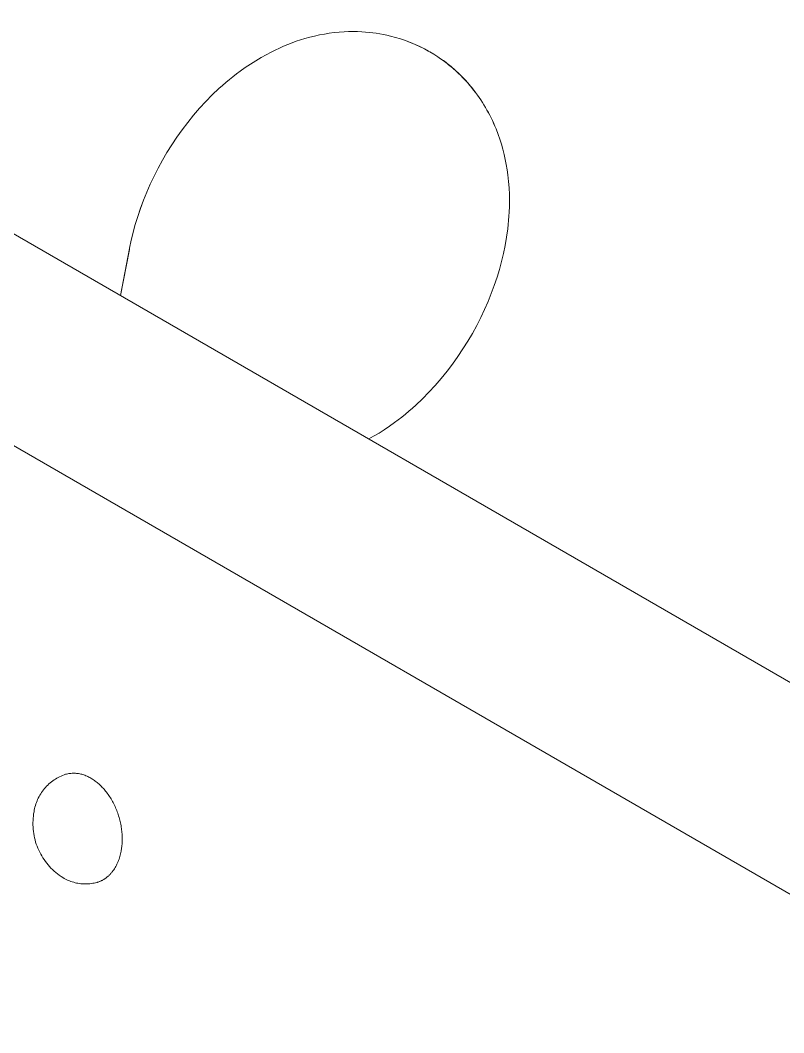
# Model space of a CAD drawing. Header units: inches. Extents: x -7 to 144, y -3 to 95.
# Drawn here: x 127.22 to 131.22, y 84.59 to 89.91 of the extents above; entities that cross this region are included whole.
import ezdxf

# ---------------------------------------------------------------- set-up
doc = ezdxf.new("R2010")
doc.units = ezdxf.units.IN
doc.layers.add('ZANO_R', color=7, linetype='Continuous', lineweight=0)

msp = doc.modelspace()

# ---------------------------------------------------------------- linework, layer by layer
at = {"layer": 'ZANO_R'}
for p, q in [((125.24122, 89.90586), (133.31427, 85.24488)), ((128.76208, 89.82304), (128.7876, 89.8286)), ((128.76208, 89.82304), (128.7876, 89.8286)), ((128.7876, 89.8286), (128.81326, 89.83344)), ((128.7876, 89.8286), (128.81326, 89.83344)), ((128.81326, 89.83344), (128.83906, 89.83754)), ((128.81326, 89.83344), (128.83906, 89.83754)), ((128.83906, 89.83754), (128.86497, 89.84089)), ((128.83906, 89.83754), (128.86497, 89.84089)), ((128.86497, 89.84089), (128.89099, 89.84347)), ((128.86497, 89.84089), (128.89099, 89.84347)), ((128.89099, 89.84347), (128.91711, 89.84528)), ((128.89099, 89.84347), (128.91711, 89.84528)), ((128.91711, 89.84528), (128.94041, 89.84622)), ((128.91711, 89.84528), (128.94041, 89.84622)), ((128.94041, 89.84622), (128.96374, 89.84653)), ((128.94041, 89.84622), (128.96374, 89.84653)), ((128.96374, 89.84653), (128.98707, 89.84619)), ((128.96374, 89.84653), (128.98707, 89.84619)), ((128.98707, 89.84619), (129.01037, 89.84521)), ((128.98707, 89.84619), (129.01037, 89.84521)), ((129.01037, 89.84521), (129.02927, 89.84394)), ((129.01037, 89.84521), (129.02927, 89.84395)), ((129.02927, 89.84395), (129.04815, 89.84225)), ((129.02927, 89.84394), (129.04813, 89.84224)), ((129.04813, 89.84224), (129.06695, 89.8401)), ((129.04815, 89.84225), (129.067, 89.8401)), ((129.06695, 89.8401), (129.08572, 89.83754)), ((129.067, 89.8401), (129.0858, 89.83752)), ((129.08572, 89.83754), (129.10443, 89.83453)), ((129.0858, 89.83752), (129.10453, 89.83451)), ((129.10443, 89.83453), (129.12309, 89.83109)), ((129.10453, 89.83451), (129.12318, 89.83106)), ((129.12309, 89.83109), (129.14168, 89.8272)), ((129.12318, 89.83106), (129.14174, 89.82718)), ((129.14168, 89.8272), (129.16019, 89.82288)), ((128.59901, 89.76944), (128.62115, 89.77859)), ((128.59901, 89.76944), (128.62115, 89.77859)), ((128.62115, 89.77859), (128.64349, 89.78721)), ((128.62115, 89.77859), (128.64349, 89.78721)), ((128.64349, 89.78721), (128.666, 89.79529)), ((128.64349, 89.78721), (128.666, 89.79529)), ((128.666, 89.79529), (128.68868, 89.80282)), ((128.666, 89.79529), (128.68868, 89.80282)), ((128.68868, 89.80282), (128.71152, 89.80978)), ((128.68868, 89.80282), (128.71152, 89.80978)), ((128.71152, 89.80978), (128.73671, 89.81676)), ((128.71152, 89.80978), (128.73671, 89.81676)), ((128.73671, 89.81676), (128.76208, 89.82304)), ((128.73671, 89.81676), (128.76208, 89.82304)), ((129.14174, 89.82718), (129.16019, 89.82288)), ((129.16019, 89.82288), (129.18683, 89.81583)), ((129.16019, 89.82288), (129.18647, 89.81594)), ((129.18647, 89.81594), (129.21255, 89.8081)), ((129.18683, 89.81583), (129.21318, 89.80788)), ((129.21255, 89.8081), (129.23837, 89.79935)), ((129.21318, 89.80788), (129.23923, 89.79903)), ((129.23837, 89.79935), (129.26389, 89.78971)), ((129.23923, 89.79903), (129.26496, 89.78929)), ((129.26389, 89.78971), (129.28907, 89.7792)), ((129.26496, 89.78929), (129.29033, 89.77865)), ((129.28907, 89.7792), (129.31385, 89.76783)), ((129.29033, 89.77865), (129.31533, 89.76713)), ((128.48134, 89.71051), (128.50736, 89.72509)), ((128.48134, 89.71051), (128.50736, 89.72509)), ((128.50736, 89.72509), (128.53376, 89.73897)), ((128.50736, 89.72509), (128.53376, 89.73897)), ((128.53376, 89.73897), (128.5553, 89.74962)), ((128.53376, 89.73897), (128.5553, 89.74962)), ((128.5553, 89.74962), (128.57705, 89.75978)), ((128.5553, 89.74962), (128.57705, 89.75978)), ((128.57705, 89.75978), (128.59901, 89.76944)), ((128.57705, 89.75978), (128.59901, 89.76944)), ((129.31385, 89.76783), (129.3382, 89.75564)), ((129.31533, 89.76713), (129.32768, 89.76104)), ((129.32768, 89.76104), (129.33993, 89.75474)), ((129.3382, 89.75564), (129.36208, 89.74264)), ((129.33993, 89.75474), (129.35208, 89.74821)), ((129.35208, 89.74821), (129.36413, 89.74147)), ((129.36717, 89.73972), (129.38831, 89.72707)), ((129.36717, 89.73972), (129.38831, 89.72707)), ((129.38831, 89.72707), (129.40904, 89.71377)), ((129.38831, 89.72707), (129.40904, 89.71377)), ((128.39808, 89.65769), (128.42535, 89.67606)), ((128.39822, 89.65777), (128.42552, 89.67616)), ((128.42535, 89.67606), (128.45312, 89.69367)), ((128.42552, 89.67616), (128.45323, 89.69375)), ((128.45312, 89.69367), (128.48134, 89.71051)), ((128.45323, 89.69375), (128.48134, 89.71051)), ((129.40904, 89.71377), (129.42345, 89.70397)), ((129.40904, 89.71377), (129.42327, 89.70409)), ((129.42327, 89.70409), (129.43727, 89.69412)), ((129.42345, 89.70397), (129.43764, 89.69385)), ((129.43727, 89.69412), (129.45103, 89.68386)), ((129.43764, 89.69385), (129.45159, 89.68343)), ((129.45103, 89.68386), (129.46455, 89.67331)), ((129.45159, 89.68343), (129.4653, 89.67272)), ((129.46455, 89.67331), (129.47783, 89.66249)), ((129.4653, 89.67272), (129.47877, 89.6617)), ((128.33339, 89.60965), (128.35225, 89.62432)), ((128.33339, 89.60965), (128.35225, 89.62432)), ((128.35225, 89.62432), (128.37134, 89.63859)), ((128.35225, 89.62432), (128.37134, 89.63859)), ((128.37134, 89.63859), (128.39822, 89.65777)), ((128.37134, 89.63859), (128.39808, 89.65769)), ((129.47783, 89.66249), (129.49086, 89.65139)), ((129.47877, 89.6617), (129.49199, 89.6504)), ((129.49086, 89.65139), (129.50364, 89.64001)), ((129.49199, 89.6504), (129.50496, 89.63881)), ((129.50364, 89.64001), (129.51617, 89.62837)), ((129.50496, 89.63881), (129.51768, 89.62693)), ((129.51617, 89.62837), (129.52844, 89.61647)), ((129.51768, 89.62693), (129.52976, 89.61516)), ((129.52844, 89.61647), (129.54046, 89.60431)), ((129.52976, 89.61516), (129.54158, 89.60314)), ((128.26024, 89.54727), (128.27818, 89.56341)), ((128.26024, 89.54727), (128.27818, 89.56341)), ((128.27818, 89.56341), (128.29635, 89.57919)), ((128.27818, 89.56341), (128.29635, 89.57919)), ((128.29635, 89.57919), (128.31476, 89.59461)), ((128.29635, 89.57919), (128.31476, 89.59461)), ((128.31476, 89.59461), (128.33339, 89.60965)), ((128.31476, 89.59461), (128.33339, 89.60965)), ((129.54046, 89.60431), (129.55221, 89.59189)), ((129.54158, 89.60314), (129.55315, 89.59089)), ((129.55221, 89.59189), (129.56371, 89.57923)), ((129.55315, 89.59089), (129.56445, 89.5784)), ((129.56371, 89.57923), (129.57493, 89.56632)), ((129.56445, 89.5784), (129.57549, 89.56568)), ((129.57493, 89.56632), (129.58589, 89.55318)), ((129.57549, 89.56568), (129.58625, 89.55273)), ((128.19137, 89.47972), (128.22509, 89.51394)), ((128.19137, 89.47972), (128.22509, 89.51394)), ((128.22509, 89.51394), (128.26024, 89.54727)), ((128.22509, 89.51394), (128.26024, 89.54727)), ((129.58589, 89.55318), (129.59657, 89.53979)), ((129.58625, 89.55273), (129.59675, 89.53956)), ((129.59657, 89.53979), (129.60698, 89.52618)), ((129.59675, 89.53956), (129.60698, 89.52618)), ((129.60698, 89.52618), (129.61622, 89.51359)), ((129.60698, 89.52618), (129.61625, 89.51354)), ((129.61622, 89.51359), (129.6252, 89.50084)), ((129.61625, 89.51354), (129.62527, 89.50074)), ((128.15865, 89.44427), (128.19137, 89.47972)), ((128.15865, 89.44427), (128.19137, 89.47972)), ((129.6252, 89.50084), (129.63394, 89.48793)), ((129.62527, 89.50074), (129.63404, 89.48779)), ((129.63394, 89.48793), (129.64243, 89.47487)), ((129.63404, 89.48779), (129.64255, 89.47469)), ((129.64243, 89.47487), (129.65068, 89.46166)), ((129.64255, 89.47469), (129.65081, 89.46144)), ((129.65068, 89.46166), (129.65867, 89.4483)), ((129.65081, 89.46144), (129.65882, 89.44805)), ((128.09632, 89.36983), (128.12695, 89.40762)), ((128.09632, 89.36983), (128.12695, 89.40762)), ((128.12695, 89.40762), (128.15865, 89.44427)), ((128.12695, 89.40762), (128.15865, 89.44427)), ((129.65867, 89.4483), (129.66642, 89.43481)), ((129.65882, 89.44805), (129.66658, 89.43452)), ((129.66642, 89.43481), (129.67392, 89.42117)), ((129.66658, 89.43452), (129.67409, 89.42086)), ((129.67392, 89.42117), (129.68121, 89.40733)), ((129.67409, 89.42086), (129.68134, 89.40706)), ((129.68121, 89.40733), (129.68824, 89.39336)), ((129.68134, 89.40706), (129.68835, 89.39314)), ((128.06722, 89.33155), (128.09632, 89.36983)), ((128.06722, 89.33155), (128.09632, 89.36983)), ((129.68824, 89.39336), (129.69502, 89.37927)), ((129.68835, 89.39314), (129.6951, 89.3791)), ((129.69502, 89.37927), (129.70155, 89.36507)), ((129.6951, 89.3791), (129.70161, 89.36494)), ((129.70155, 89.36507), (129.70782, 89.35076)), ((129.70161, 89.36494), (129.70786, 89.35066)), ((129.70782, 89.35076), (129.71384, 89.33633)), ((129.70786, 89.35066), (129.71386, 89.33627)), ((128.03928, 89.29239), (128.06722, 89.33155)), ((128.03928, 89.29239), (128.06722, 89.33155)), ((129.71384, 89.33633), (129.72512, 89.30718)), ((129.71386, 89.33627), (129.72512, 89.30718)), ((129.72512, 89.30718), (129.73419, 89.28128)), ((129.72512, 89.30718), (129.73419, 89.28128)), ((132.51538, 84.59378), (124.44316, 89.25428)), ((127.98702, 89.21164), (128.01253, 89.2524)), ((127.98702, 89.21164), (128.01253, 89.2524)), ((128.01253, 89.2524), (128.03928, 89.29239)), ((128.01253, 89.2524), (128.03928, 89.29239)), ((129.73419, 89.28128), (129.74248, 89.25513)), ((129.73419, 89.28128), (129.74248, 89.25513)), ((129.74248, 89.25513), (129.75, 89.22874)), ((129.74248, 89.25513), (129.75, 89.22874)), ((127.96323, 89.17104), (127.98702, 89.21164)), ((127.96323, 89.17104), (127.98702, 89.21164)), ((129.75, 89.22874), (129.75676, 89.20214)), ((129.75, 89.22874), (129.75676, 89.20214)), ((129.75676, 89.20214), (129.76277, 89.17535)), ((129.75676, 89.20214), (129.76277, 89.17535)), ((127.94064, 89.12974), (127.96323, 89.17104)), ((127.94064, 89.12974), (127.96323, 89.17104)), ((129.76277, 89.17535), (129.76803, 89.14838)), ((129.76277, 89.17535), (129.76803, 89.14838)), ((129.76803, 89.14838), (129.77255, 89.12126)), ((129.76803, 89.14838), (129.77255, 89.12126)), ((127.89912, 89.04526), (127.91926, 89.08779)), ((127.89912, 89.04526), (127.91926, 89.08779)), ((127.91926, 89.08779), (127.94064, 89.12974)), ((127.91926, 89.08779), (127.94064, 89.12974)), ((129.77255, 89.12126), (129.77634, 89.09401)), ((129.77255, 89.12126), (129.77634, 89.09401)), ((129.77634, 89.09401), (129.78003, 89.06021)), ((129.77634, 89.09401), (129.78003, 89.06011)), ((127.88086, 89.00356), (127.89912, 89.04526)), ((127.88094, 89.00377), (127.89912, 89.04526)), ((129.78003, 89.06021), (129.78264, 89.02624)), ((129.78003, 89.06011), (129.78265, 89.0261)), ((127.86387, 88.96148), (127.88086, 89.00356)), ((127.86397, 88.96175), (127.88094, 89.00377)), ((129.78264, 89.02624), (129.7842, 88.99213)), ((129.78265, 89.0261), (129.78421, 88.99203)), ((129.7842, 88.99213), (129.78471, 88.95793)), ((129.78421, 88.99203), (129.78471, 88.95793)), ((127.84816, 88.91905), (127.86387, 88.96148)), ((127.84824, 88.91924), (127.86397, 88.96175)), ((129.78434, 88.92859), (129.78323, 88.89926)), ((129.78434, 88.92859), (129.78323, 88.89926)), ((129.78471, 88.95793), (129.78434, 88.92859)), ((129.78471, 88.95793), (129.78434, 88.92859)), ((127.82116, 88.83479), (127.83378, 88.87631)), ((127.82122, 88.83506), (127.83378, 88.87631)), ((127.83378, 88.87631), (127.84824, 88.91924)), ((127.83378, 88.87631), (127.84816, 88.91905)), ((129.78194, 88.87745), (129.78025, 88.85561)), ((129.78194, 88.87745), (129.78025, 88.85561)), ((129.78323, 88.89926), (129.78194, 88.87745)), ((129.78323, 88.89926), (129.78194, 88.87745)), ((127.80982, 88.79308), (127.82116, 88.83479)), ((127.80991, 88.79343), (127.82122, 88.83506)), ((129.77817, 88.83376), (129.7757, 88.8119)), ((129.77817, 88.83376), (129.7757, 88.8119)), ((129.78025, 88.85561), (129.77817, 88.83376)), ((129.78025, 88.85561), (129.77817, 88.83376)), ((127.7998, 88.75123), (127.80982, 88.79308)), ((127.79988, 88.75148), (127.80991, 88.79343)), ((129.76962, 88.76817), (129.76204, 88.72449)), ((129.76962, 88.76817), (129.76204, 88.72449)), ((129.7757, 88.8119), (129.76962, 88.76817)), ((129.7757, 88.8119), (129.76962, 88.76817)), ((127.79112, 88.70926), (127.79988, 88.75148)), ((127.79112, 88.70927), (127.7998, 88.75123)), ((129.76204, 88.72449), (129.75328, 88.68227)), ((129.76204, 88.72449), (129.75335, 88.68253)), ((127.74378, 88.461), (127.79091, 88.70815)), ((127.74378, 88.461), (127.79008, 88.70382)), ((129.75328, 88.68227), (129.74324, 88.64032)), ((129.75335, 88.68253), (129.74333, 88.64068)), ((129.74324, 88.64032), (129.73194, 88.59869)), ((129.74333, 88.64068), (129.732, 88.59897)), ((129.71938, 88.55744), (129.70491, 88.51452)), ((129.71938, 88.55744), (129.70499, 88.51471)), ((129.732, 88.59897), (129.71938, 88.55744)), ((129.73194, 88.59869), (129.71938, 88.55744)), ((129.70491, 88.51452), (129.68919, 88.47201)), ((129.70499, 88.51471), (129.68929, 88.47228)), ((129.68919, 88.47201), (129.67222, 88.42999)), ((129.68929, 88.47228), (129.67229, 88.4302)), ((129.67229, 88.4302), (129.65403, 88.3885)), ((129.67222, 88.42999), (129.65403, 88.3885)), ((129.6339, 88.34597), (129.61252, 88.30402)), ((129.6339, 88.34597), (129.61252, 88.30402)), ((129.65403, 88.3885), (129.6339, 88.34597)), ((129.65403, 88.3885), (129.6339, 88.34597)), ((129.61252, 88.30402), (129.58992, 88.26272)), ((129.61252, 88.30402), (129.58992, 88.26272)), ((129.58992, 88.26272), (129.56614, 88.22212)), ((129.58992, 88.26272), (129.56614, 88.22212)), ((129.54062, 88.18136), (129.51388, 88.14137)), ((129.54062, 88.18136), (129.51388, 88.14137)), ((129.56614, 88.22212), (129.54062, 88.18136)), ((129.56614, 88.22212), (129.54062, 88.18136)), ((129.51388, 88.14137), (129.48593, 88.10221)), ((129.51388, 88.14137), (129.48593, 88.10221)), ((129.48593, 88.10221), (129.45683, 88.06393)), ((129.48593, 88.10221), (129.45683, 88.06393)), ((129.4262, 88.02614), (129.39451, 87.98949)), ((129.4262, 88.02614), (129.39451, 87.98949)), ((129.45683, 88.06393), (129.4262, 88.02614)), ((129.45683, 88.06393), (129.4262, 88.02614)), ((129.39451, 87.98949), (129.36179, 87.95403)), ((129.39451, 87.98949), (129.36179, 87.95403)), ((129.32806, 87.91982), (129.29292, 87.88649)), ((129.32806, 87.91982), (129.29292, 87.88649)), ((129.36179, 87.95403), (129.32806, 87.91982)), ((129.36179, 87.95403), (129.32806, 87.91982)), ((129.27498, 87.87035), (129.25681, 87.85457)), ((129.27498, 87.87035), (129.25681, 87.85457)), ((129.29292, 87.88649), (129.27498, 87.87035)), ((129.29292, 87.88649), (129.27498, 87.87035)), ((129.2009, 87.80944), (129.18182, 87.79517)), ((129.2009, 87.80944), (129.18182, 87.79517)), ((129.21976, 87.8241), (129.2009, 87.80944)), ((129.21976, 87.8241), (129.2009, 87.80944)), ((129.2384, 87.83915), (129.21976, 87.8241)), ((129.2384, 87.83915), (129.21976, 87.8241)), ((129.25681, 87.85457), (129.2384, 87.83915)), ((129.25681, 87.85457), (129.2384, 87.83915)), ((129.12764, 87.75759), (129.09993, 87.74001)), ((129.1278, 87.7577), (129.10004, 87.74009)), ((129.15494, 87.77599), (129.12764, 87.75759)), ((129.15507, 87.77607), (129.1278, 87.7577)), ((129.18182, 87.79517), (129.15494, 87.77599)), ((129.18182, 87.79517), (129.15507, 87.77607)), ((129.07182, 87.72325), (129.04634, 87.70897)), ((129.07182, 87.72325), (129.04634, 87.70897)), ((129.10004, 87.74009), (129.07182, 87.72325)), ((129.09993, 87.74001), (129.07182, 87.72325)), ((127.44709, 85.94691), (127.45507, 85.94971)), ((127.44709, 85.94691), (127.45507, 85.94971)), ((127.45507, 85.94971), (127.46067, 85.95107)), ((127.45507, 85.94971), (127.46067, 85.95107)), ((127.46067, 85.95107), (127.46631, 85.95223)), ((127.46067, 85.95107), (127.46631, 85.95223)), ((127.46631, 85.95223), (127.47198, 85.9532)), ((127.46631, 85.95223), (127.47198, 85.9532)), ((127.47198, 85.9532), (127.47768, 85.95397)), ((127.47198, 85.9532), (127.47768, 85.95397)), ((127.47768, 85.95397), (127.48341, 85.95456)), ((127.47768, 85.95397), (127.48341, 85.95456)), ((127.48341, 85.95456), (127.48916, 85.95495)), ((127.48341, 85.95456), (127.48916, 85.95495)), ((127.48916, 85.95495), (127.49491, 85.95514)), ((127.48916, 85.95495), (127.49491, 85.95514)), ((127.49491, 85.95514), (127.50067, 85.95514)), ((127.49491, 85.95514), (127.50067, 85.95514)), ((127.50067, 85.95514), (127.50642, 85.95494)), ((127.50067, 85.95514), (127.50642, 85.95494)), ((127.50642, 85.95494), (127.51216, 85.95455)), ((127.50642, 85.95494), (127.51216, 85.95455)), ((127.51216, 85.95455), (127.51789, 85.95396)), ((127.51216, 85.95455), (127.51789, 85.95396)), ((127.51789, 85.95396), (127.52359, 85.95318)), ((127.51789, 85.95396), (127.52359, 85.95318)), ((127.52359, 85.95318), (127.52927, 85.95221)), ((127.52359, 85.95318), (127.52927, 85.95221)), ((127.52927, 85.95221), (127.5349, 85.95104)), ((127.52927, 85.95221), (127.5349, 85.95104)), ((127.5349, 85.95104), (127.5405, 85.94968)), ((127.5349, 85.95104), (127.5405, 85.94968)), ((127.5405, 85.94968), (127.54604, 85.94814)), ((127.5405, 85.94968), (127.54604, 85.94814)), ((127.36179, 85.89325), (127.36797, 85.89902)), ((127.36179, 85.89325), (127.36797, 85.89902)), ((127.36797, 85.89902), (127.37435, 85.90458)), ((127.36797, 85.89902), (127.37435, 85.90458)), ((127.37435, 85.90458), (127.38092, 85.90991)), ((127.37435, 85.90458), (127.38092, 85.90991)), ((127.38092, 85.90991), (127.38766, 85.91501)), ((127.38092, 85.90991), (127.38766, 85.91501)), ((127.38766, 85.91501), (127.39458, 85.91988)), ((127.38766, 85.91501), (127.39458, 85.91988)), ((127.39458, 85.91988), (127.40166, 85.92451)), ((127.39458, 85.91988), (127.40166, 85.92451)), ((127.40166, 85.92451), (127.40889, 85.92889)), ((127.40166, 85.92451), (127.40889, 85.92889)), ((127.40889, 85.92889), (127.41627, 85.93302)), ((127.40889, 85.92889), (127.41627, 85.93302)), ((127.41627, 85.93302), (127.42379, 85.93689)), ((127.41627, 85.93302), (127.42379, 85.93689)), ((127.42379, 85.93689), (127.43144, 85.9405)), ((127.42379, 85.93689), (127.43144, 85.9405)), ((127.43144, 85.9405), (127.43921, 85.94384)), ((127.43144, 85.9405), (127.43921, 85.94384)), ((127.43921, 85.94384), (127.44709, 85.94691)), ((127.43921, 85.94384), (127.44709, 85.94691)), ((127.54604, 85.94814), (127.55153, 85.94641)), ((127.54604, 85.94814), (127.55153, 85.94641)), ((127.55153, 85.94641), (127.55696, 85.94449)), ((127.55153, 85.94641), (127.55696, 85.94449)), ((127.55696, 85.94449), (127.56232, 85.94239)), ((127.55696, 85.94449), (127.56232, 85.94239)), ((127.56232, 85.94239), (127.56761, 85.94011)), ((127.56232, 85.94239), (127.56761, 85.94011)), ((127.56761, 85.94011), (127.57281, 85.93765)), ((127.56761, 85.94011), (127.57281, 85.93765)), ((127.57281, 85.93765), (127.57793, 85.93502)), ((127.57281, 85.93765), (127.57793, 85.93502)), ((127.57793, 85.93502), (127.58296, 85.93221)), ((127.57793, 85.93502), (127.58296, 85.93221)), ((127.58296, 85.93221), (127.58789, 85.92923)), ((127.58296, 85.93221), (127.58789, 85.92923)), ((127.58789, 85.92923), (127.59251, 85.92649)), ((127.58789, 85.92923), (127.59251, 85.92649)), ((127.59251, 85.92649), (127.59714, 85.9236)), ((127.59251, 85.92649), (127.59714, 85.9236)), ((127.59714, 85.9236), (127.60179, 85.92055)), ((127.59714, 85.9236), (127.60179, 85.92055)), ((127.60179, 85.92055), (127.60644, 85.91734)), ((127.60179, 85.92055), (127.60644, 85.91734)), ((127.60644, 85.91734), (127.6111, 85.91397)), ((127.60644, 85.91734), (127.6111, 85.91397)), ((127.6111, 85.91397), (127.61575, 85.91044)), ((127.6111, 85.91397), (127.61575, 85.91044)), ((127.61575, 85.91044), (127.6204, 85.90676)), ((127.61575, 85.91044), (127.6204, 85.90676)), ((127.6204, 85.90676), (127.62504, 85.90291)), ((127.6204, 85.90676), (127.62504, 85.90291)), ((127.62504, 85.90291), (127.62967, 85.8989)), ((127.62504, 85.90291), (127.62967, 85.8989)), ((127.62967, 85.8989), (127.63427, 85.89473)), ((127.62967, 85.8989), (127.63427, 85.89473)), ((127.32021, 85.84014), (127.32458, 85.84738)), ((127.32021, 85.84014), (127.32458, 85.84738)), ((127.32458, 85.84738), (127.3292, 85.85446)), ((127.32458, 85.84738), (127.3292, 85.85446)), ((127.3292, 85.85446), (127.33407, 85.86138)), ((127.3292, 85.85446), (127.33407, 85.86138)), ((127.33407, 85.86138), (127.33917, 85.86813)), ((127.33407, 85.86138), (127.33917, 85.86813)), ((127.33917, 85.86813), (127.34449, 85.8747)), ((127.33917, 85.86813), (127.34449, 85.8747)), ((127.34449, 85.8747), (127.35005, 85.88108)), ((127.34449, 85.8747), (127.35005, 85.88108)), ((127.35005, 85.88108), (127.35581, 85.88726)), ((127.35005, 85.88108), (127.35581, 85.88726)), ((127.35581, 85.88726), (127.36179, 85.89325)), ((127.35581, 85.88726), (127.36179, 85.89325)), ((127.63427, 85.89473), (127.63885, 85.8904)), ((127.63427, 85.89473), (127.63885, 85.8904)), ((127.63885, 85.8904), (127.6434, 85.88591)), ((127.63885, 85.8904), (127.6434, 85.88591)), ((127.6434, 85.88591), (127.64792, 85.88127)), ((127.6434, 85.88591), (127.64792, 85.88127)), ((127.64792, 85.88127), (127.6524, 85.87646)), ((127.64792, 85.88127), (127.6524, 85.87646)), ((127.6524, 85.87646), (127.65683, 85.87151)), ((127.6524, 85.87646), (127.65683, 85.87151)), ((127.65683, 85.87151), (127.66122, 85.8664)), ((127.65683, 85.87151), (127.66122, 85.8664)), ((127.66122, 85.8664), (127.66555, 85.86114)), ((127.66122, 85.8664), (127.66555, 85.86114)), ((127.66555, 85.86114), (127.66983, 85.85573)), ((127.66555, 85.86114), (127.66983, 85.85573)), ((127.66983, 85.85573), (127.67404, 85.85018)), ((127.66983, 85.85573), (127.67404, 85.85018)), ((127.67404, 85.85018), (127.67818, 85.84449)), ((127.67404, 85.85018), (127.67818, 85.84449)), ((127.67818, 85.84449), (127.68225, 85.83866)), ((127.67818, 85.84449), (127.68225, 85.83866)), ((127.2969, 85.78587), (127.29942, 85.79394)), ((127.2969, 85.78587), (127.29942, 85.79394)), ((127.29942, 85.79394), (127.30221, 85.80192)), ((127.29942, 85.79394), (127.30221, 85.80192)), ((127.30221, 85.80192), (127.30528, 85.80981)), ((127.30221, 85.80192), (127.30528, 85.80981)), ((127.30528, 85.80981), (127.30862, 85.81758)), ((127.30528, 85.80981), (127.30862, 85.81758)), ((127.30862, 85.81758), (127.31222, 85.82523)), ((127.30862, 85.81758), (127.31222, 85.82523)), ((127.31222, 85.82523), (127.31609, 85.83275)), ((127.31222, 85.82523), (127.31609, 85.83275)), ((127.31609, 85.83275), (127.32021, 85.84014)), ((127.31609, 85.83275), (127.32021, 85.84014)), ((127.68225, 85.83866), (127.68624, 85.8327)), ((127.68225, 85.83866), (127.68624, 85.8327)), ((127.68624, 85.8327), (127.69014, 85.82661)), ((127.68624, 85.8327), (127.69014, 85.82661)), ((127.69014, 85.82661), (127.69396, 85.8204)), ((127.69014, 85.82661), (127.69396, 85.8204)), ((127.69396, 85.8204), (127.69769, 85.81407)), ((127.69396, 85.8204), (127.69769, 85.81407)), ((127.69769, 85.81407), (127.70132, 85.80763)), ((127.69769, 85.81407), (127.70132, 85.80763)), ((127.70132, 85.80763), (127.70485, 85.80109)), ((127.70132, 85.80763), (127.70485, 85.80109)), ((127.70485, 85.80109), (127.70827, 85.79444)), ((127.70485, 85.80109), (127.70827, 85.79444)), ((127.70827, 85.79444), (127.71158, 85.7877)), ((127.70827, 85.79444), (127.71158, 85.7877)), ((127.2862, 85.73023), (127.28774, 85.74157)), ((127.2862, 85.73023), (127.28774, 85.74157)), ((127.28774, 85.74157), (127.28966, 85.75284)), ((127.28774, 85.74157), (127.28966, 85.75284)), ((127.28966, 85.75284), (127.29104, 85.76119)), ((127.28966, 85.75284), (127.29104, 85.76119)), ((127.29104, 85.76119), (127.29271, 85.76948)), ((127.29104, 85.76119), (127.29271, 85.76948)), ((127.29271, 85.76948), (127.29467, 85.77771)), ((127.29271, 85.76948), (127.29467, 85.77771)), ((127.29467, 85.77771), (127.2969, 85.78587)), ((127.29467, 85.77771), (127.2969, 85.78587)), ((127.71158, 85.7877), (127.71478, 85.78087)), ((127.71158, 85.7877), (127.71478, 85.78087)), ((127.71478, 85.78087), (127.71787, 85.77395)), ((127.71478, 85.78087), (127.71787, 85.77395)), ((127.71787, 85.77395), (127.72083, 85.76697)), ((127.71787, 85.77395), (127.72083, 85.76697)), ((127.72083, 85.76697), (127.72368, 85.75991)), ((127.72083, 85.76697), (127.72368, 85.75991)), ((127.72368, 85.75991), (127.72639, 85.7528)), ((127.72368, 85.75991), (127.72639, 85.7528)), ((127.72639, 85.7528), (127.72898, 85.74563)), ((127.72639, 85.7528), (127.72898, 85.74563)), ((127.72898, 85.74563), (127.73144, 85.73842)), ((127.72898, 85.74563), (127.73144, 85.73842)), ((127.73144, 85.73842), (127.73376, 85.73117)), ((127.73144, 85.73842), (127.73376, 85.73117)), ((127.28394, 85.696), (127.2843, 85.70744)), ((127.28394, 85.696), (127.2843, 85.70744)), ((127.28396, 85.68456), (127.28394, 85.696)), ((127.28396, 85.68456), (127.28394, 85.696)), ((127.28438, 85.67313), (127.28396, 85.68456)), ((127.28438, 85.67313), (127.28396, 85.68456)), ((127.2843, 85.70744), (127.28506, 85.71885)), ((127.2843, 85.70744), (127.28506, 85.71885)), ((127.28506, 85.71885), (127.2862, 85.73023)), ((127.28506, 85.71885), (127.2862, 85.73023)), ((127.73376, 85.73117), (127.73596, 85.72389)), ((127.73376, 85.73117), (127.73596, 85.72389)), ((127.73596, 85.72389), (127.73801, 85.71658)), ((127.73596, 85.72389), (127.73801, 85.71658)), ((127.73801, 85.71658), (127.73993, 85.70926)), ((127.73801, 85.71658), (127.73993, 85.70926)), ((127.73993, 85.70926), (127.74172, 85.70193)), ((127.73993, 85.70926), (127.74172, 85.70193)), ((127.74172, 85.70193), (127.74336, 85.6946)), ((127.74172, 85.70193), (127.74336, 85.6946)), ((127.74336, 85.6946), (127.74486, 85.68727)), ((127.74336, 85.6946), (127.74486, 85.68727)), ((127.74486, 85.68727), (127.74623, 85.67996)), ((127.74486, 85.68727), (127.74623, 85.67996)), ((127.28518, 85.66172), (127.28438, 85.67313)), ((127.28518, 85.66172), (127.28438, 85.67313)), ((127.28638, 85.65034), (127.28518, 85.66172)), ((127.28638, 85.65034), (127.28518, 85.66172)), ((127.28796, 85.63902), (127.28638, 85.65034)), ((127.28796, 85.63902), (127.28638, 85.65034)), ((127.28994, 85.62775), (127.28796, 85.63902)), ((127.28994, 85.62775), (127.28796, 85.63902)), ((127.74623, 85.67996), (127.74746, 85.67266)), ((127.74623, 85.67996), (127.74746, 85.67266)), ((127.74746, 85.67266), (127.74855, 85.6654)), ((127.74746, 85.67266), (127.74855, 85.6654)), ((127.74855, 85.6654), (127.74951, 85.65816)), ((127.74855, 85.6654), (127.74951, 85.65816)), ((127.74951, 85.65816), (127.75032, 85.65097)), ((127.74951, 85.65816), (127.75032, 85.65097)), ((127.75032, 85.65097), (127.75101, 85.64382)), ((127.75032, 85.65097), (127.75101, 85.64382)), ((127.75101, 85.64382), (127.75156, 85.63673)), ((127.75101, 85.64382), (127.75156, 85.63673)), ((127.75156, 85.63673), (127.75197, 85.62969)), ((127.75156, 85.63673), (127.75197, 85.62969)), ((127.29229, 85.61655), (127.28994, 85.62775)), ((127.29229, 85.61655), (127.28994, 85.62775)), ((127.29503, 85.60545), (127.29229, 85.61655)), ((127.29503, 85.60545), (127.29229, 85.61655)), ((127.29814, 85.59444), (127.29503, 85.60545)), ((127.29814, 85.59444), (127.29503, 85.60545)), ((127.30163, 85.58355), (127.29814, 85.59444)), ((127.30163, 85.58355), (127.29814, 85.59444)), ((127.30549, 85.57278), (127.30163, 85.58355)), ((127.30549, 85.57278), (127.30163, 85.58355)), ((127.75139, 85.5825), (127.75084, 85.57611)), ((127.75139, 85.5825), (127.75084, 85.57611)), ((127.75184, 85.58899), (127.75139, 85.5825)), ((127.75184, 85.58899), (127.75139, 85.5825)), ((127.75216, 85.59557), (127.75184, 85.58899)), ((127.75216, 85.59557), (127.75184, 85.58899)), ((127.75197, 85.62969), (127.75226, 85.62272)), ((127.75197, 85.62969), (127.75226, 85.62272)), ((127.75237, 85.60223), (127.75216, 85.59557)), ((127.75237, 85.60223), (127.75216, 85.59557)), ((127.75226, 85.62272), (127.75242, 85.61581)), ((127.75226, 85.62272), (127.75242, 85.61581)), ((127.75246, 85.60898), (127.75237, 85.60223)), ((127.75246, 85.60898), (127.75237, 85.60223)), ((127.75242, 85.61581), (127.75246, 85.60898)), ((127.75242, 85.61581), (127.75246, 85.60898)), ((127.30972, 85.56215), (127.30549, 85.57278)), ((127.30972, 85.56215), (127.30549, 85.57278)), ((127.3143, 85.55167), (127.30972, 85.56215)), ((127.3143, 85.55167), (127.30972, 85.56215)), ((127.31924, 85.54135), (127.3143, 85.55167)), ((127.31924, 85.54135), (127.3143, 85.55167)), ((127.32454, 85.53121), (127.31924, 85.54135)), ((127.32454, 85.53121), (127.31924, 85.54135)), ((127.33017, 85.52125), (127.32454, 85.53121)), ((127.33017, 85.52125), (127.32454, 85.53121)), ((127.74185, 85.52508), (127.73996, 85.51827)), ((127.74185, 85.52508), (127.73996, 85.51827)), ((127.74357, 85.53193), (127.74185, 85.52508)), ((127.74357, 85.53193), (127.74185, 85.52508)), ((127.74512, 85.53881), (127.74357, 85.53193)), ((127.74512, 85.53881), (127.74357, 85.53193)), ((127.74652, 85.5457), (127.74512, 85.53881)), ((127.74652, 85.5457), (127.74512, 85.53881)), ((127.74758, 85.55157), (127.74652, 85.5457)), ((127.74758, 85.55157), (127.74652, 85.5457)), ((127.74855, 85.55754), (127.74758, 85.55157)), ((127.74855, 85.55754), (127.74758, 85.55157)), ((127.74942, 85.56363), (127.74855, 85.55754)), ((127.74942, 85.56363), (127.74855, 85.55754)), ((127.75018, 85.56982), (127.74942, 85.56363)), ((127.75018, 85.56982), (127.74942, 85.56363)), ((127.75084, 85.57611), (127.75018, 85.56982)), ((127.75084, 85.57611), (127.75018, 85.56982)), ((127.33614, 85.5115), (127.33017, 85.52125)), ((127.33614, 85.5115), (127.33017, 85.52125)), ((127.34245, 85.50195), (127.33614, 85.5115)), ((127.34245, 85.50195), (127.33614, 85.5115)), ((127.34907, 85.49263), (127.34245, 85.50195)), ((127.34907, 85.49263), (127.34245, 85.50195)), ((127.35601, 85.48353), (127.34907, 85.49263)), ((127.35601, 85.48353), (127.34907, 85.49263)), ((127.36326, 85.47468), (127.35601, 85.48353)), ((127.36326, 85.47468), (127.35601, 85.48353)), ((127.3708, 85.46609), (127.36326, 85.47468)), ((127.3708, 85.46609), (127.36326, 85.47468)), ((127.72188, 85.47241), (127.71859, 85.46624)), ((127.72188, 85.47241), (127.71859, 85.46624)), ((127.72499, 85.47869), (127.72188, 85.47241)), ((127.72499, 85.47869), (127.72188, 85.47241)), ((127.72793, 85.48508), (127.72499, 85.47869)), ((127.72793, 85.48508), (127.72499, 85.47869)), ((127.73069, 85.49157), (127.72793, 85.48508)), ((127.73069, 85.49157), (127.72793, 85.48508)), ((127.73327, 85.49814), (127.73069, 85.49157)), ((127.73327, 85.49814), (127.73069, 85.49157)), ((127.73567, 85.50479), (127.73327, 85.49814)), ((127.73567, 85.50479), (127.73327, 85.49814)), ((127.7379, 85.5115), (127.73567, 85.50479)), ((127.7379, 85.5115), (127.73567, 85.50479)), ((127.73996, 85.51827), (127.7379, 85.5115)), ((127.73996, 85.51827), (127.7379, 85.5115)), ((127.37864, 85.45775), (127.3708, 85.46609)), ((127.37864, 85.45775), (127.3708, 85.46609)), ((127.38675, 85.44969), (127.37864, 85.45775)), ((127.38675, 85.44969), (127.37864, 85.45775)), ((127.39514, 85.44191), (127.38675, 85.44969)), ((127.39514, 85.44191), (127.38675, 85.44969)), ((127.40379, 85.43442), (127.39514, 85.44191)), ((127.40379, 85.43442), (127.39514, 85.44191)), ((127.41268, 85.42723), (127.40379, 85.43442)), ((127.41268, 85.42723), (127.40379, 85.43442)), ((127.42182, 85.42035), (127.41268, 85.42723)), ((127.42182, 85.42035), (127.41268, 85.42723)), ((127.43119, 85.41379), (127.42182, 85.42035)), ((127.43119, 85.41379), (127.42182, 85.42035)), ((127.68371, 85.42014), (127.6813, 85.41785)), ((127.68371, 85.42014), (127.6813, 85.41785)), ((127.68609, 85.42248), (127.68371, 85.42014)), ((127.68609, 85.42248), (127.68371, 85.42014)), ((127.68843, 85.42487), (127.68609, 85.42248)), ((127.68843, 85.42487), (127.68609, 85.42248)), ((127.69073, 85.42732), (127.68843, 85.42487)), ((127.69073, 85.42732), (127.68843, 85.42487)), ((127.69299, 85.42981), (127.69073, 85.42732)), ((127.69299, 85.42981), (127.69073, 85.42732)), ((127.69521, 85.43235), (127.69299, 85.42981)), ((127.69521, 85.43235), (127.69299, 85.42981)), ((127.69739, 85.43494), (127.69521, 85.43235)), ((127.69739, 85.43494), (127.69521, 85.43235)), ((127.69953, 85.43758), (127.69739, 85.43494)), ((127.69953, 85.43758), (127.69739, 85.43494)), ((127.70163, 85.44026), (127.69953, 85.43758)), ((127.70163, 85.44026), (127.69953, 85.43758)), ((127.70368, 85.44299), (127.70163, 85.44026)), ((127.70368, 85.44299), (127.70163, 85.44026)), ((127.70767, 85.44857), (127.70368, 85.44299)), ((127.70767, 85.44857), (127.70368, 85.44299)), ((127.71149, 85.45432), (127.70767, 85.44857)), ((127.71149, 85.45432), (127.70767, 85.44857)), ((127.71513, 85.46021), (127.71149, 85.45432)), ((127.71513, 85.46021), (127.71149, 85.45432)), ((127.71859, 85.46624), (127.71513, 85.46021)), ((127.71859, 85.46624), (127.71513, 85.46021)), ((127.44078, 85.40755), (127.43119, 85.41379)), ((127.44078, 85.40755), (127.43119, 85.41379)), ((127.44749, 85.40364), (127.44078, 85.40755)), ((127.44749, 85.40365), (127.44078, 85.40755)), ((127.45434, 85.39998), (127.44749, 85.40365)), ((127.45434, 85.39997), (127.44749, 85.40364)), ((127.4613, 85.39654), (127.45434, 85.39998)), ((127.4613, 85.39653), (127.45434, 85.39997)), ((127.46838, 85.39334), (127.4613, 85.39654)), ((127.46838, 85.39333), (127.4613, 85.39653)), ((127.47556, 85.39039), (127.46838, 85.39334)), ((127.47555, 85.39037), (127.46838, 85.39333)), ((127.48283, 85.38766), (127.47555, 85.39037)), ((127.48284, 85.38767), (127.47556, 85.39039)), ((127.49019, 85.38519), (127.48283, 85.38766)), ((127.4902, 85.38521), (127.48284, 85.38767)), ((127.49764, 85.38297), (127.49019, 85.38519)), ((127.49764, 85.38299), (127.4902, 85.38521)), ((127.50516, 85.38103), (127.49764, 85.38299)), ((127.50515, 85.38101), (127.49764, 85.38297)), ((127.51273, 85.3793), (127.50515, 85.38101)), ((127.51273, 85.37933), (127.50516, 85.38103)), ((127.52036, 85.37788), (127.51273, 85.37933)), ((127.52036, 85.37785), (127.51273, 85.3793)), ((127.52803, 85.37669), (127.52036, 85.37788)), ((127.52803, 85.37666), (127.52036, 85.37785)), ((127.53574, 85.37575), (127.52803, 85.37669)), ((127.53574, 85.37573), (127.52803, 85.37666)), ((127.54348, 85.37509), (127.53574, 85.37575)), ((127.54348, 85.37506), (127.53574, 85.37573)), ((127.55124, 85.37468), (127.54348, 85.37509)), ((127.55123, 85.37465), (127.54348, 85.37506)), ((127.559, 85.37451), (127.55123, 85.37465)), ((127.559, 85.37453), (127.55124, 85.37468)), ((127.56676, 85.37465), (127.559, 85.37453)), ((127.56676, 85.37463), (127.559, 85.37451)), ((127.57452, 85.37503), (127.56676, 85.37465)), ((127.57452, 85.37501), (127.56676, 85.37463)), ((127.58226, 85.37567), (127.57452, 85.37503)), ((127.58226, 85.37566), (127.57452, 85.37501)), ((127.58997, 85.37657), (127.58226, 85.37567)), ((127.58997, 85.37656), (127.58226, 85.37566)), ((127.59765, 85.37774), (127.58997, 85.37657)), ((127.59765, 85.37773), (127.58997, 85.37656)), ((127.60528, 85.37916), (127.59765, 85.37774)), ((127.60528, 85.37915), (127.59765, 85.37773)), ((127.61287, 85.38084), (127.60528, 85.37915)), ((127.61287, 85.38084), (127.60528, 85.37916)), ((127.62039, 85.38277), (127.61287, 85.38084)), ((127.62039, 85.38277), (127.61287, 85.38084)), ((127.6234, 85.38369), (127.62039, 85.38277)), ((127.6234, 85.38369), (127.62039, 85.38277)), ((127.62641, 85.38467), (127.6234, 85.38369)), ((127.62641, 85.38467), (127.6234, 85.38369)), ((127.62939, 85.38572), (127.62641, 85.38467)), ((127.62939, 85.38572), (127.62641, 85.38467)), ((127.63235, 85.38684), (127.62939, 85.38572)), ((127.63235, 85.38684), (127.62939, 85.38572)), ((127.6353, 85.38802), (127.63235, 85.38684)), ((127.6353, 85.38802), (127.63235, 85.38684)), ((127.63822, 85.38927), (127.6353, 85.38802)), ((127.63822, 85.38927), (127.6353, 85.38802)), ((127.64112, 85.39059), (127.63822, 85.38927)), ((127.64112, 85.39059), (127.63822, 85.38927)), ((127.644, 85.39197), (127.64112, 85.39059)), ((127.644, 85.39197), (127.64112, 85.39059)), ((127.64686, 85.39342), (127.644, 85.39197)), ((127.64686, 85.39342), (127.644, 85.39197)), ((127.64968, 85.39493), (127.64686, 85.39342)), ((127.64968, 85.39493), (127.64686, 85.39342)), ((127.65249, 85.3965), (127.64968, 85.39493)), ((127.65249, 85.3965), (127.64968, 85.39493)), ((127.65526, 85.39814), (127.65249, 85.3965)), ((127.65526, 85.39814), (127.65249, 85.3965)), ((127.65801, 85.39984), (127.65526, 85.39814)), ((127.65801, 85.39984), (127.65526, 85.39814)), ((127.66072, 85.4016), (127.65801, 85.39984)), ((127.66072, 85.4016), (127.65801, 85.39984)), ((127.66341, 85.40343), (127.66072, 85.4016)), ((127.66341, 85.40343), (127.66072, 85.4016)), ((127.66606, 85.40531), (127.66341, 85.40343)), ((127.66606, 85.40531), (127.66341, 85.40343)), ((127.66869, 85.40726), (127.66606, 85.40531)), ((127.66869, 85.40726), (127.66606, 85.40531)), ((127.67128, 85.40926), (127.66869, 85.40726)), ((127.67128, 85.40926), (127.66869, 85.40726)), ((127.67383, 85.41132), (127.67128, 85.40926)), ((127.67383, 85.41132), (127.67128, 85.40926)), ((127.67636, 85.41344), (127.67383, 85.41132)), ((127.67636, 85.41344), (127.67383, 85.41132)), ((127.67884, 85.41562), (127.67636, 85.41344)), ((127.67884, 85.41562), (127.67636, 85.41344)), ((127.6813, 85.41785), (127.67884, 85.41562)), ((127.6813, 85.41785), (127.67884, 85.41562))]:
    msp.add_line(p, q, dxfattribs=at)

doc.saveas('drawing.dxf')
